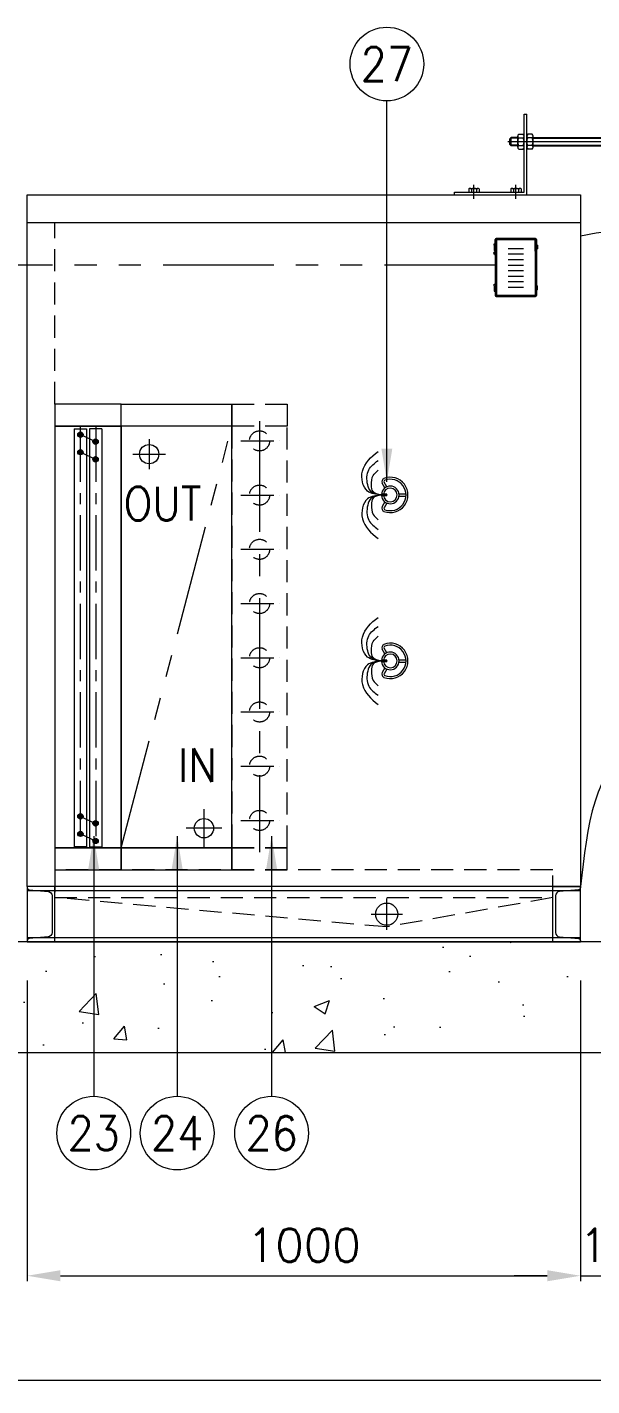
# Model space of a CAD drawing. Extents: x 160 to 16016, y -254 to 11002.
# Drawn here: x 4731 to 5752, y 1677 to 4133 of the extents above; entities that cross this region are included whole.
import ezdxf
from ezdxf.enums import TextEntityAlignment as Align

# ---------------------------------------------------------------- set-up
doc = ezdxf.new("R2010")
doc.units = 0
doc.header["$LTSCALE"] = 80
doc.header["$MEASUREMENT"] = 0
for name, pattern in [('CEN', [26, 20, -2, 2, -2]), ('CENTER', [2, 1.25, -0.25, 0.25, -0.25]), ('CENTER2', [1.125, 0.75, -0.125, 0.125, -0.125]), ('CENTERX2', [4, 2.5, -0.5, 0.5, -0.5]), ('HIDDENX2', [0.75, 0.5, -0.25]), ('PHANTOMX2', [5, 2.5, -0.5, 0.5, -0.5, 0.5, -0.5])]:
    doc.linetypes.add(name, pattern=pattern)
doc.layers.get('0').update_dxf_attribs({"linetype": 'CONTINUOUS', "lineweight": 18})
doc.layers.get('DEFPOINTS').update_dxf_attribs({"linetype": 'CONTINUOUS', "lineweight": 18})
for name, color, linetype, lineweight in [('ACT', 7, 'CONTINUOUS', 18), ('C', 1, 'CENTER', 18), ('CEN', 1, 'CEN', 18), ('DIM', 4, 'CONTINUOUS', 18), ('LIN', 2, 'CONTINUOUS', 18)]:
    doc.layers.add(name, color=color, linetype=linetype, lineweight=lineweight)
doc.styles.add('GSC', font='romans.shx', dxfattribs={"width": 0.8, "height": 4, "bigfont": 'ghs.shx'})
doc.styles.get("Standard").update_dxf_attribs({"font": 'txt.shx', "bigfont": '2hs.shx'})
doc.dimstyles.get("Standard").update_dxf_attribs({"dimscale": 0, "dimtxt": 60, "dimasz": 60, "dimexe": 10, "dimexo": 70, "dimgap": 25, "dimtad": 1, "dimdec": 0, "dimlfac": -1, "dimzin": 0, "dimdsep": 46, "dimtxsty": 'Standard', "dimcen": 0, "dimclrd": 1, "dimclre": 1, "dimadec": 0, "dimazin": 0, "dimtfac": 1, "dimtdec": 0, "dimtix": 1, "dimtmove": 1, "dimatfit": 2, "dimfxl": 0, "dimtolj": 1, "dimtzin": 0, "dimlwd": 5, "dimlwe": 5, "dimarcsym": 0})

# ---------------------------------------------------------------- blocks, each defined once
blk = doc.blocks.new('*D6')
at = {"color": 1, "linetype": 'Continuous', "lineweight": 5}
for p, q in [((5731, 2409.5), (5731, 1865.9)), ((5881, 2409.5), (5881, 1865.9)), ((5671, 1875.9), (5611, 1875.9)), ((5731, 1875.9), (5881, 1875.9)), ((5941, 1875.9), (6001, 1875.9))]:
    blk.add_line(p, q, dxfattribs=at)
at = {"color": 1, "linetype": 'Continuous'}
for points in [[(5671, 1885.9), (5671, 1865.9), (5731, 1875.9)], [(5941, 1885.9), (5941, 1865.9), (5881, 1875.9)]]:
    blk.add_solid(points, dxfattribs=at)
at = {"layer": 'DEFPOINTS', "color": 0, "linetype": 'Continuous'}
for p in [(5731, 2479.5), (5881, 2479.5), (5881, 1875.9)]:
    blk.add_point(p, dxfattribs=at)
at = {"color": 0, "linetype": 'Continuous', "insert": (5806, 1930.9), "char_height": 60, "attachment_point": 5}
blk.add_mtext('\\A1;150', dxfattribs=at)
blk = doc.blocks.new('*D8')
at = {"color": 1, "linetype": 'Continuous', "lineweight": 5}
for p, q in [((1581, 2409.5), (1581, 1676.9)), ((7081, 2409.5), (7081, 1676.9)), ((1641, 1686.9), (7021, 1686.9))]:
    blk.add_line(p, q, dxfattribs=at)
at = {"color": 1, "linetype": 'Continuous'}
for points in [[(1641, 1696.9), (1641, 1676.9), (1581, 1686.9)], [(7021, 1696.9), (7021, 1676.9), (7081, 1686.9)]]:
    blk.add_solid(points, dxfattribs=at)
at = {"layer": 'DEFPOINTS', "color": 0, "linetype": 'Continuous'}
for p in [(1581, 2479.5), (7081, 2479.5), (7081, 1686.9)]:
    blk.add_point(p, dxfattribs=at)
at = {"color": 0, "linetype": 'Continuous', "insert": (4331, 1741.9), "char_height": 60, "attachment_point": 5}
blk.add_mtext('\\A1;5500', dxfattribs=at)
blk = doc.blocks.new('HTR(FRONT)')
at = {"layer": 'CEN', "lineweight": 15}
for p, q in [((518, 106.6), (83.3, 106.6)), ((35.1, 3.1), (35.1, 28.3)), ((114.4, 3.1), (114.4, 28.3)), ((503.4, 3.1), (503.4, 28.3)), ((579.3, 3.1), (579.3, 28.3))]:
    blk.add_line(p, q, dxfattribs=at)
at = {"layer": 'DIM', "lineweight": 15}
for p, q in [((106, 112.8), (88, 112.8)), ((106, 100.4), (88, 100.4)), ((169.9, 100.4), (166.6, 100.4)), ((186.6, 112.8), (179.7, 112.8)), ((183.3, 100.4), (183, 100.4)), ((199.7, 100.4), (196.4, 100.4)), ((215.6, 112.8), (209.5, 112.8)), ((228.7, 100.4), (225.4, 100.4)), ((472.4, 112.8), (273.8, 112.8)), ((472.4, 100.4), (273.8, 100.4)), ((500.3, 112.8), (513.7, 112.8)), ((500.3, 100.4), (513.7, 100.4))]:
    blk.add_line(p, q, dxfattribs=at)
at = {"layer": 'LIN', "lineweight": 15}
for p, q in [((129.1, 156.3), (133.9, 156.3)), ((129.1, 15), (129.1, 156.3)), ((158.3, 160.2), (133.9, 160.2)), ((133.9, 10.2), (133.9, 160.2)), ((158.3, 53), (158.3, 160.2)), ((488.8, 156.3), (483.9, 156.3)), ((483.9, 10.2), (483.9, 156.3)), ((488.8, 15), (488.8, 156.3)), ((158.3, 118.4), (161.7, 131.1)), ((177.5, 71.8), (160.6, 134.8)), ((189.8, 75.1), (172.9, 138.1)), ((183.1, 99.9), (191.5, 131.1)), ((207.3, 71.8), (190.5, 134.8)), ((219.6, 75.1), (202.7, 138.1)), ((212.5, 101.3), (220.5, 131.1)), ((236.2, 72.5), (219.5, 134.8)), ((236.2, 121.4), (231.7, 138.1)), ((236.2, 67.6), (236.2, 145.6)), ((245.9, 145.6), (236.2, 145.6)), ((250.8, 72.5), (250.8, 140.7)), ((87, 111.8), (89.6, 114.4)), ((87, 101.4), (87, 111.8)), ((87, 101.4), (89.6, 98.8)), ((106, 114.4), (89.6, 114.4)), ((89.6, 98.8), (89.6, 114.4)), ((106, 98.8), (89.6, 98.8)), ((106, 96.5), (106, 116.7)), ((107.8, 120.1), (115.8, 120.1)), ((107.8, 113.3), (115.8, 113.3)), ((107.8, 99.9), (115.8, 99.9)), ((117.5, 96.5), (117.5, 116.7)), ((119.3, 120.1), (127.3, 120.1)), ((119.3, 113.3), (127.3, 113.3)), ((119.3, 99.9), (127.3, 99.9)), ((160.4, 77.3), (168.2, 106.6)), ((170.3, 98.8), (166.1, 98.8)), ((187, 114.4), (179.2, 114.4)), ((189.7, 75.5), (198, 106.6)), ((200.1, 98.8), (195.9, 98.8)), ((216, 114.4), (209, 114.4)), ((219.1, 76.9), (227.1, 106.6)), ((229.1, 98.8), (225, 98.8)), ((252.6, 120.1), (260.6, 120.1)), ((252.6, 113.3), (260.6, 113.3)), ((252.6, 99.9), (260.6, 99.9)), ((262.3, 96.5), (262.3, 116.7)), ((264.1, 120.1), (272.1, 120.1)), ((264.1, 113.3), (272.1, 113.3)), ((264.1, 99.9), (272.1, 99.9)), ((273.8, 96.5), (273.8, 116.7)), ((472.4, 114.4), (273.8, 114.4)), ((472.4, 98.8), (273.8, 98.8)), ((472.4, 96.5), (472.4, 116.7)), ((474.2, 120.1), (482.2, 120.1)), ((474.2, 113.3), (482.2, 113.3)), ((474.2, 99.9), (482.2, 99.9)), ((498.5, 120.1), (490.6, 120.1)), ((498.5, 113.3), (490.6, 113.3)), ((498.5, 99.9), (490.6, 99.9)), ((500.3, 96.5), (500.3, 116.7)), ((500.3, 114.4), (512, 114.4)), ((500.3, 98.8), (512, 98.8)), ((512, 98.8), (512, 114.4)), ((514.6, 111.8), (512, 114.4)), ((514.6, 101.4), (512, 98.8)), ((514.6, 101.4), (514.6, 111.8)), ((107.8, 93.1), (115.8, 93.1)), ((119.3, 93.1), (127.3, 93.1)), ((161, 75.1), (158.3, 85.2)), ((252.6, 93.1), (260.6, 93.1)), ((264.1, 93.1), (272.1, 93.1)), ((474.2, 93.1), (482.2, 93.1)), ((498.5, 93.1), (490.6, 93.1)), ((158.3, 53), (133.9, 53)), ((245.9, 67.6), (236.2, 67.6)), ((0, 15), (129.1, 15)), ((0, 10.2), (0, 15)), ((0, 10.2), (133.9, 10.2)), ((25.5, 21.2), (25.5, 15)), ((27.9, 22), (42.2, 22)), ((30.3, 21.2), (30.3, 15)), ((39.8, 21.2), (39.8, 15)), ((44.6, 21.2), (44.6, 15)), ((104.9, 21.2), (104.9, 15)), ((107.3, 22), (121.6, 22)), ((109.7, 21.2), (109.7, 15)), ((119.2, 21.2), (119.2, 15)), ((124, 21.2), (124, 15)), ((614.4, 10.2), (483.9, 10.2)), ((614.4, 15), (488.8, 15)), ((493.9, 21.2), (493.9, 15)), ((510.6, 22), (496.2, 22)), ((498.6, 21.2), (498.6, 15)), ((508.2, 21.2), (508.2, 15)), ((513, 21.2), (513, 15)), ((569.8, 21.2), (569.8, 15)), ((586.5, 22), (572.2, 22)), ((574.5, 21.2), (574.5, 15)), ((584.1, 21.2), (584.1, 15)), ((588.9, 21.2), (588.9, 15)), ((614.4, 10.2), (614.4, 15))]:
    blk.add_line(p, q, dxfattribs=at)
at = {"layer": 'LIN', "lineweight": 15, "extrusion": (0, 0, -1)}
for centre, major_axis, ratio, start_param, end_param in [((166.8, 136.5), (3.26, 5.66), 0.940173, 3.959121, 7.100714), ((196.6, 136.5), (3.26, 5.66), 0.940173, 3.959121, 7.100714), ((225.6, 136.5), (3.28, 5.65), 0.939855, 3.955239, 7.096831), ((245.9, 140.7), (3.44, 3.44), 1, -0.785398, 0.785398), ((119.8, 106.6), (-9.72, 9.72), 1, 4.984733, 6.010841), ((110.1, 116.7), (2.9, 2.9), 1, 2.960705, 4.893277), ((110.1, 96.5), (2.9, 2.9), 1, 2.960705, 4.893277), ((113.4, 116.7), (2.9, 2.9), 1, -0.180888, 1.751684), ((103.8, 106.6), (-9.72, 9.72), 1, 1.843141, 2.869248), ((113.4, 96.5), (2.9, 2.9), 1, -0.180888, 1.751684), ((131.3, 106.6), (-9.72, 9.72), 1, 4.984733, 6.010841), ((121.6, 116.7), (-2.9, 2.9), 1, 4.531501, 6.464073), ((121.6, 96.5), (-2.9, 2.9), 1, 4.531501, 6.464073), ((125, 116.7), (2.9, 2.9), 1, -0.180888, 1.751684), ((115.3, 106.6), (-9.72, 9.72), 1, 1.843141, 2.869248), ((125, 96.5), (2.9, 2.9), 1, -0.180888, 1.751684), ((264.6, 106.6), (-9.72, 9.72), 1, 4.984733, 6.010841), ((254.9, 116.7), (-2.9, 2.9), 1, 4.531501, 6.464073), ((254.9, 96.5), (-2.9, 2.9), 1, 4.531501, 6.464073), ((258.2, 116.7), (2.9, 2.9), 1, -0.180888, 1.751684), ((248.6, 106.6), (-9.72, 9.72), 1, 1.843141, 2.869248), ((258.2, 96.5), (-2.9, 2.9), 1, 1.389909, 3.32248), ((276.1, 106.6), (-9.72, 9.72), 1, 4.984733, 6.010841), ((266.4, 116.7), (2.9, 2.9), 1, 2.960705, 4.893277), ((266.4, 96.5), (2.9, 2.9), 1, 2.960705, 4.893277), ((269.7, 116.7), (-2.9, 2.9), 1, 1.389909, 3.32248), ((260.1, 106.6), (-9.72, 9.72), 1, 1.843141, 2.869248), ((269.7, 96.5), (-2.9, 2.9), 1, 1.389909, 3.32248), ((486.2, 106.6), (9.72, 9.72), 1, 3.413937, 4.440045), ((476.5, 116.7), (-2.9, 2.9), 1, 4.531501, 6.464073), ((476.5, 96.5), (-2.9, 2.9), 1, 4.531501, 6.464073), ((479.8, 116.7), (-2.9, 2.9), 1, 1.389909, 3.32248), ((470.2, 106.6), (9.72, 9.72), 1, 0.272344, 1.298452), ((479.8, 96.5), (2.9, 2.9), 1, -0.180888, 1.751684), ((502.5, 106.6), (9.72, 9.72), 1, 3.413937, 4.440045), ((492.9, 116.7), (2.9, 2.9), 1, 2.960705, 4.893277), ((492.9, 96.5), (2.9, 2.9), 1, 2.960705, 4.893277), ((496.2, 116.7), (-2.9, 2.9), 1, 1.389909, 3.32248), ((486.6, 106.6), (9.72, 9.72), 1, 0.272344, 1.298452), ((496.2, 96.5), (2.9, 2.9), 1, -0.180888, 1.751684), ((154.9, 73.4), (-4.48, 4.48), 1, 2.094395, 3.35719), ((183.7, 73.4), (3.28, 5.65), 0.939855, 0.813646, 3.955239), ((213.5, 73.4), (3.26, 5.66), 0.940173, 0.817528, 3.959121), ((245.9, 72.5), (-3.44, 3.44), 1, 2.356194, 3.926991), ((27.9, 18.4), (-2.59, 2.59), 1, 0.074986, 1.49581), ((35.1, 8.7), (9.42, 9.42), 1, -1.15217, -0.418626), ((42.2, 18.4), (-2.59, 2.59), 1, 0.074986, 1.49581), ((107.3, 18.4), (-2.59, 2.59), 1, 0.074986, 1.49581), ((114.4, 8.7), (9.42, 9.42), 1, -1.15217, -0.418626), ((121.6, 18.4), (-2.59, 2.59), 1, 0.074986, 1.49581), ((496.2, 18.4), (-2.59, 2.59), 1, 0.074986, 1.49581), ((503.4, 8.7), (9.42, 9.42), 1, -1.15217, -0.418626), ((510.6, 18.4), (-2.59, 2.59), 1, 0.074986, 1.49581), ((572.2, 18.4), (-2.59, 2.59), 1, 0.074986, 1.49581), ((579.3, 8.7), (9.42, 9.42), 1, -1.15217, -0.418626), ((586.5, 18.4), (-2.59, 2.59), 1, 0.074986, 1.49581)]:
    blk.add_ellipse(centre, major_axis=major_axis, ratio=ratio, start_param=start_param, end_param=end_param, dxfattribs=at)
blk = doc.blocks.new('LED LAMP')
at = {"lineweight": 0}
for p, q in [((-37.5, 94.4), (-37.5, 102.2)), ((-36.7, 101.6), (-36.7, 1.7)), ((35.5, 104.2), (-35.5, 104.2)), ((-35.4, 100.9), (-35.4, 2.4)), ((35, 103.3), (-35, 103.3)), ((-34.8, 100.9), (-34.8, 2.4)), ((34.3, 102.1), (-34.3, 102.1)), ((34.3, 101.5), (-34.3, 101.5)), ((34.8, 81.1), (34.8, 100.9)), ((35.4, 81.1), (35.4, 100.9)), ((36.7, 81.1), (36.7, 101.6)), ((37.5, 102.2), (37.5, 1.1)), ((-39.2, 91.9), (-39.2, 94.4)), ((-39.2, 94.4), (-37.5, 94.4)), ((-39.2, 91.9), (-39.2, 84.6)), ((-39.2, 91.9), (-36.9, 91.9)), ((-39.2, 84.6), (-39.2, 82.1)), ((-39.2, 84.6), (-36.9, 84.6)), ((-39.2, 82.1), (-37.5, 82.1)), ((-38.2, 91.9), (-38.2, 84.6)), ((-37.5, 91.9), (-37.5, 84.6)), ((-37.5, 81.1), (-37.5, 82.1)), ((-37.5, 74.1), (-37.5, 21.3)), ((-36.9, 84.6), (-36.9, 91.9)), ((34.8, 81.1), (34.8, 2.4)), ((35.4, 81.1), (35.4, 2.4)), ((36.7, 81.1), (36.7, 1.7)), ((37.5, 92), (38.6, 92)), ((37.5, 85), (38.6, 85)), ((37.8, 92), (37.8, 85)), ((38.1, 92), (38.1, 85)), ((38.9, 91.7), (38.9, 85.3)), ((-39.2, 18.7), (-39.2, 21.3)), ((-39.2, 21.3), (-37.5, 21.3)), ((-39.2, 18.7), (-36.9, 18.7)), ((-39.2, 18.7), (-39.2, 11.5)), ((-39.2, 11.5), (-39.2, 8.9)), ((-39.2, 11.5), (-36.9, 11.5)), ((-39.2, 8.9), (-37.5, 8.9)), ((-38.2, 11.5), (-38.2, 18.7)), ((-37.5, 11.5), (-37.5, 18.7)), ((-37.5, 8.9), (-37.5, 1.1)), ((-36.9, 18.7), (-36.9, 11.5)), ((-35, 0), (35, 0)), ((-34.3, 1.8), (34.3, 1.8)), ((-34.3, 1.3), (34.3, 1.3)), ((37.5, 18.3), (38.6, 18.3)), ((37.5, 11.3), (38.6, 11.3)), ((37.8, 11.3), (37.8, 18.3)), ((38.1, 11.3), (38.1, 18.3)), ((38.9, 11.6), (38.9, 18)), ((-35.5, -0.8), (35.5, -0.8))]:
    blk.add_line(p, q, dxfattribs=at)
at = {"linetype": 'Continuous'}
for p, q in [((-13.7, 86.1), (13.7, 86.1)), ((-13.7, 76.1), (13.7, 76.1)), ((-13.7, 66.1), (13.7, 66.1)), ((-13.7, 56.1), (13.7, 56.1)), ((-13.7, 46.1), (13.7, 46.1)), ((-13.7, 36.1), (13.7, 36.1)), ((-13.7, 26.1), (13.7, 26.1)), ((-13.7, 16.1), (13.7, 16.1))]:
    blk.add_line(p, q, dxfattribs=at)
at = {"lineweight": 0}
blk.add_circle((-38.3, 77.6), 0.839, dxfattribs=at)
for centre, radius, start, end in [((-35.5, 102.2), 1.96, 90, 180), ((-35, 101.6), 1.68, 90, 180), ((-34.3, 100.9), 1.12, 90, 180), ((-34.3, 100.9), 0.559, 90, 180), ((34.3, 100.9), 1.12, 0, 90), ((34.3, 100.9), 0.559, 0, 90), ((35, 101.6), 1.68, 0, 90), ((35.5, 102.2), 1.96, 0, 90), ((-38.3, 77.6), 1.96, 103.3424, 256.6576), ((-39.2, 81.1), 1.68, 283.3424, 0), ((-39.2, 74.1), 1.68, 0, 76.6576), ((38.6, 91.7), 0.28, 0, 90), ((38.6, 85.3), 0.28, 270, 0), ((-35.5, 1.1), 1.96, 180, 270), ((-35, 1.7), 1.68, 180, 270), ((-34.3, 2.4), 1.12, 180, 270), ((-34.3, 2.4), 0.559, 180, 270), ((34.3, 2.4), 1.12, 270, 0), ((34.3, 2.4), 0.559, 270, 0), ((35, 1.7), 1.68, 270, 0), ((35.5, 1.1), 1.96, 270, 0), ((38.6, 18), 0.28, 0, 90), ((38.6, 11.6), 0.28, 270, 0)]:
    blk.add_arc(centre, radius, start, end, dxfattribs=at)
blk = doc.blocks.new('*D56')
at = {"color": 1, "linetype": 'Continuous', "lineweight": 5}
for p, q in [((4731, 2409.5), (4731, 1865.9)), ((5731, 2409.5), (5731, 1865.9)), ((4791, 1875.9), (5671, 1875.9))]:
    blk.add_line(p, q, dxfattribs=at)
at = {"color": 1, "linetype": 'Continuous'}
for points in [[(4791, 1885.9), (4791, 1865.9), (4731, 1875.9)], [(5671, 1885.9), (5671, 1865.9), (5731, 1875.9)]]:
    blk.add_solid(points, dxfattribs=at)
at = {"layer": 'DEFPOINTS', "color": 0, "linetype": 'Continuous'}
for p in [(4731, 2479.5), (5731, 2479.5), (5731, 1875.9)]:
    blk.add_point(p, dxfattribs=at)
at = {"color": 0, "linetype": 'Continuous', "insert": (5231, 1930.9), "char_height": 60, "attachment_point": 5}
blk.add_mtext('\\A1;1000', dxfattribs=at)
blk = doc.blocks.new('RHCOIL')
at = {"ltscale": 30}
for points in [[(41.5, 786.8, 1), (51, 786.8, 1)], [(69, 774.1, 1), (78.5, 774.1, 1)], [(41.5, 755, 1), (51, 755, 1)], [(69, 742.3, 1), (78.5, 742.3, 1)], [(41.5, 96.8, 1), (51, 96.8, 1)], [(69, 84.1, 1), (78.5, 84.1, 1)], [(41.5, 65.1, 1), (51, 65.1, 1)], [(69, 52.4, 1), (78.5, 52.4, 1)]]:
    blk.add_hatch(color=2, dxfattribs=at).paths.add_polyline_path(points)
at = {"color": 2, "ltscale": 30}
for p, q in [((34.9, 797.4), (57.1, 797.4)), ((34.9, 797.4), (34.9, 41.8)), ((46.2, 786.8), (73.7, 774.1)), ((57.1, 797.4), (57.1, 41.8)), ((85.1, 797.4), (62.9, 797.4)), ((62.9, 797.4), (62.9, 41.8)), ((85.1, 797.4), (85.1, 41.8)), ((46.2, 755), (73.7, 742.3)), ((46.2, 96.8), (73.7, 84.1)), ((46.2, 65.1), (73.7, 52.4)), ((57.1, 41.8), (34.9, 41.8)), ((62.9, 41.8), (85.1, 41.8))]:
    blk.add_line(p, q, dxfattribs=at)
at = {"linetype": 'Continuous'}
for points in [[(0, 802), (120, 802), (120, 842), (0, 842)], [(0, 40), (120, 40), (120, 802), (0, 802)], [(0, 0), (120, 0), (120, 40), (0, 40)]]:
    blk.add_lwpolyline(points, close=True, dxfattribs=at)
at = {"color": 2, "ltscale": 30}
for centre in [(46.2, 786.8), (73.7, 774.1), (46.2, 755), (73.7, 742.3), (46.2, 96.8), (73.7, 84.1), (46.2, 65.1), (73.7, 52.4)]:
    blk.add_circle(centre, 4.76, dxfattribs=at)
at = {"layer": 'C', "linetype": 'CENTER'}
for p, q in [((46, 801.2), (46, 38.4)), ((74, 801.2), (74, 38.4))]:
    blk.add_line(p, q, dxfattribs=at)

msp = doc.modelspace()

# ---------------------------------------------------------------- hatches: boundary and pattern name
at = {"linetype": 'Continuous'}
h = msp.add_hatch(dxfattribs=at)
h.set_pattern_fill('AR-CONC', color=256, scale=40, style=0)
h.set_pattern_definition([(50, (-406.93, 399.13), (286.904, -25.101), [30, -330]), (355, (-406.93, 399.13), (-55.5, 300.877), [24, -264]), (100.4514, (-383.02, 397.04), (231.404, 275.776), [25.496, -280.457]), (46.184, (-406.93, 479.13), (426.896, -66.208), [45, -495]), (96.6356, (-371.35, 473.6), (373.865, 389.647), [38.244, -420.685]), (351.184, (-406.93, 479.13), (373.865, 389.647), [36, -396]), (21, (-366.93, 459.13), (238.763, -161.0476), [30, -330]), (326, (-366.93, 459.13), (97.326, 290.06), [24, -264]), (71.4514, (-347.03, 445.7), (336.089, 129.012), [25.496, -280.457]), (37.5, (-406.93, 399.13), (4.864, 133.1575), [0, -260.8, 0, -268, 0, -265]), (7.5, (-406.93, 399.13), (105.2278, 157.7647), [0, -152.8, 0, -254.8, 0, -101]), (327.5, (-496.13, 399.13), (213.529, -9.022), [0, -100, 0, -312, 0, -414]), (317.5, (-536.13, 399.13), (233.2745, 40.042), [0, -130, 0, -207.2, 0, -294])])
h.paths.add_polyline_path([(1431, 2279.5), (7231, 2279.5), (7231, 2479.5), (1431, 2479.5)])

# ---------------------------------------------------------------- linework, layer by layer
at = {"color": 2, "linetype": 'HIDDENX2'}
for p, q in [((4781, 3451.5), (4781, 3779.5)), ((5381, 2506.3), (4781, 2559.5)), ((5681, 2559.5), (5381, 2506.3))]:
    msp.add_line(p, q, dxfattribs=at)
at = {"linetype": 'PHANTOMX2'}
for p, q in [((5576.7, 3702.4), (1814.8, 3702.4)), ((4901, 2649.5), (5101, 3411.5))]:
    msp.add_line(p, q, dxfattribs=at)
at = {"linetype": 'Continuous'}
for p, q in [((5377.7, 3300), (5372.8, 3308.5)), ((5381.1, 3302), (5376.2, 3310.5)), ((5370.7, 3288.2), (5371.3, 3288.7)), ((5370.7, 3286.4), (5371.3, 3285.8)), ((5370.8, 3287.9), (5381, 3287.9)), ((5370.8, 3286.6), (5381, 3286.6)), ((5381, 3288.7), (5371.3, 3288.7)), ((5381, 3285.8), (5371.3, 3285.8)), ((5377.7, 3274.6), (5372.8, 3266.1)), ((5381.1, 3272.6), (5376.2, 3264.1)), ((5381, 3288.7), (5381, 3287.9)), ((5381, 3285.8), (5381, 3286.6)), ((5403.1, 3289.3), (5415.6, 3289.3)), ((5403.1, 3285.3), (5415.6, 3285.3)), ((5377.7, 3000), (5372.8, 3008.5)), ((5381.1, 3002), (5376.2, 3010.5)), ((5370.7, 2988.2), (5371.3, 2988.7)), ((5370.7, 2986.4), (5371.3, 2985.8)), ((5370.8, 2987.9), (5381, 2987.9)), ((5370.8, 2986.6), (5381, 2986.6)), ((5381, 2988.7), (5371.3, 2988.7)), ((5381, 2985.8), (5371.3, 2985.8)), ((5377.7, 2974.6), (5372.8, 2966.1)), ((5381.1, 2972.6), (5376.2, 2964.1)), ((5381, 2988.7), (5381, 2987.9)), ((5381, 2985.8), (5381, 2986.6)), ((5403.1, 2989.3), (5415.6, 2989.3)), ((5403.1, 2985.3), (5415.6, 2985.3))]:
    msp.add_line(p, q, dxfattribs=at)
for points in [[(4731, 3779.5), (5731, 3779.5), (5731, 2579.5), (4731, 2579.5)], [(4731, 2479.5), (5731, 2479.5), (5731, 2579.5), (4731, 2579.5)], [(4731, 2487.5), (5731, 2487.5), (5731, 2571.5), (4731, 2571.5)], [(1431, 2279.5), (7231, 2279.5), (7231, 2479.5), (1431, 2479.5)]]:
    msp.add_lwpolyline(points, close=True, dxfattribs=at)
for points in [[(5101, 3411.5), (4901, 3411.5), (4901, 3451.5), (5101, 3451.5), (5101, 3411.5), (5101, 3411.5)], [(5101, 2649.5), (4901, 2649.5), (4901, 2609.5), (5101, 2609.5), (5101, 2649.5), (5101, 2649.5)]]:
    msp.add_lwpolyline(points)
at = {"color": 2, "linetype": 'HIDDENX2'}
for points in [[(5201, 3411.5), (5101, 3411.5), (5101, 3451.5), (5201, 3451.5), (5201, 3411.5), (5201, 3411.5)], [(5201, 3411.5), (5101, 3411.5), (5101, 2649.5), (5201, 2649.5), (5201, 3411.5), (5201, 3411.5)], [(5201, 2649.5), (5101, 2649.5), (5101, 2609.5), (5201, 2609.5), (5201, 2649.5), (5201, 2649.5)]]:
    msp.add_lwpolyline(points, dxfattribs=at)
msp.add_lwpolyline([(4901, 2649.5), (5101, 2649.5), (5101, 3411.5), (4901, 3411.5)], close=True)
msp.add_lwpolyline([(4781, 2559.5), (5681, 2559.5), (5681, 2609.5), (4781, 2609.5)], close=True, dxfattribs=at)
at = {"linetype": 'Continuous'}
for points in [[(4781, 2579.5), (4731, 2579.5), (4731, 2577.6, 0.388879), (4734.7, 2573.6), (4768.7, 2570.7, -0.388879), (4776, 2562.7), (4776, 2496.3, -0.388879), (4768.7, 2488.3), (4734.7, 2485.3, 0.388879), (4731, 2481.4), (4731, 2479.5), (4781, 2479.5), (4781, 2579.5)], [(5681, 2579.5), (5731, 2579.5), (5731, 2577.6, -0.388879), (5727.3, 2573.6), (5693.3, 2570.7, 0.388879), (5686, 2562.7), (5686, 2496.3, 0.388879), (5693.3, 2488.3), (5727.3, 2485.3, -0.388879), (5731, 2481.4), (5731, 2479.5), (5681, 2479.5), (5681, 2579.5)]]:
    msp.add_lwpolyline(points, format="xyb", dxfattribs=at)
at = {"color": 3, "linetype": 'HIDDENX2'}
for centre in [(5151, 3385), (5151, 3287), (5151, 3189), (5151, 3091), (5151, 2993), (5151, 2895), (5151, 2797), (5151, 2699)]:
    msp.add_circle(centre, 18.2, dxfattribs=at)
at = {"linetype": 'Continuous'}
for centre, radius in [((4951.5, 3361), 17.5), ((5381, 2529.5), 20)]:
    msp.add_circle(centre, radius, dxfattribs=at)
msp.add_circle((5050.5, 2684.9), 17.5)
for centre, radius, start, end in [((5378.1, 3311.5), 6.09, 111.1923, 209.5947), ((5387.3, 3287.3), 32, 249.0358, 110.9642), ((5387.3, 3287.3), 28.4, 249.7431, 110.2569), ((5387.3, 3287.3), 16, 182.2924, 177.7076), ((5387.3, 3287.3), 12.4, 182.9585, 177.0415), ((5378.3, 3311.7), 2.4, 110.2569, 210), ((5370.8, 3288.1), 0.16, 134.0593, 270), ((5370.8, 3286.5), 0.16, 90, 225.9407), ((5378.1, 3263.1), 6.09, 150.4053, 248.8077), ((5378.3, 3262.9), 2.4, 150, 249.7431), ((5387.3, 2987.3), 16, 182.2924, 177.7076), ((5378.1, 3011.5), 6.09, 111.1923, 209.5947), ((5387.3, 2987.3), 12.4, 182.9585, 177.0415), ((5387.3, 2987.3), 32, 249.0358, 110.9642), ((5378.3, 3011.7), 2.4, 110.2569, 210), ((5387.3, 2987.3), 28.4, 249.7431, 110.2569), ((5370.8, 2988.1), 0.16, 134.0593, 270), ((5370.8, 2986.5), 0.16, 90, 225.9407), ((5378.1, 2963.1), 6.09, 150.4053, 248.8077), ((5378.3, 2962.9), 2.4, 150, 249.7431)]:
    msp.add_arc(centre, radius, start, end, dxfattribs=at)
for points in [[(5371.2, 3287.3), (5346.2, 3294.3), (5336.9, 3330.1), (5365.1, 3366)], [(5371.2, 3287.3), (5352.1, 3293.8), (5346.5, 3305.7), (5348.5, 3332.7), (5365.1, 3349.4)], [(5371.2, 3287.3), (5356.2, 3293.3), (5353.2, 3305), (5356.6, 3322.5), (5365.1, 3332)], [(5371.2, 3287.2), (5346.2, 3280.2), (5336.9, 3244.4), (5365.1, 3208.5)], [(5371.2, 3287.2), (5352.1, 3280.8), (5346.5, 3268.9), (5348.5, 3241.8), (5365.1, 3225.1)], [(5371.2, 3287.2), (5356.2, 3281.3), (5353.2, 3269.5), (5356.6, 3252), (5365.1, 3242.5)], [(5371.2, 2987.3), (5346.2, 2994.3), (5336.9, 3030.1), (5365.1, 3066)], [(5371.2, 2987.3), (5352.1, 2993.8), (5346.5, 3005.7), (5348.5, 3032.7), (5365.1, 3049.4)], [(5371.2, 2987.3), (5356.2, 2993.3), (5353.2, 3005), (5356.6, 3022.5), (5365.1, 3032)], [(5371.2, 2987.2), (5346.2, 2980.2), (5336.9, 2944.4), (5365.1, 2908.5)], [(5371.2, 2987.2), (5352.1, 2980.8), (5346.5, 2968.9), (5348.5, 2941.8), (5365.1, 2925.1)], [(5371.2, 2987.2), (5356.2, 2981.3), (5353.2, 2969.5), (5356.6, 2952), (5365.1, 2942.5)]]:
    msp.add_spline(points, degree=3, dxfattribs=at)
at = {"layer": 'ACT', "color": 4, "linetype": 'Continuous'}
for centre in [(5381.1, 4066.2), (4851.2, 2133.7), (5002.1, 2133.7), (5172.8, 2133.7)]:
    msp.add_circle(centre, 66.6, dxfattribs=at)
at = {"layer": 'ACT', "linetype": 'Continuous'}
for points in [[(5881, 3750.7), (5806.5, 3764.1), (5731, 3755.2)], [(5881, 2849.5), (5834, 2834.1), (5731, 2579.5)]]:
    msp.add_spline(points, degree=3, dxfattribs=at)
at = {"layer": 'CEN', "linetype": 'CENTERX2'}
msp.add_line((5151, 3420.5), (5151, 2641.4), dxfattribs=at)
at = {"layer": 'CEN', "linetype": 'CENTER'}
for p, q in [((4951.5, 3388.3), (4951.5, 3333.7)), ((4922, 3361), (4981, 3361)), ((5050.5, 2719.4), (5050.5, 2650.4)), ((5082.7, 2684.9), (5018.3, 2684.9)), ((5381, 2501.3), (5381, 2557.6)), ((5352.8, 2529.5), (5409.2, 2529.5))]:
    msp.add_line(p, q, dxfattribs=at)
at = {"layer": 'CEN', "color": 1, "linetype": 'CENTER2'}
for p, q in [((5117, 3385), (5187.3, 3385)), ((5117, 3287), (5187.3, 3287)), ((5117, 3189), (5187.3, 3189)), ((5117, 3091), (5187.3, 3091)), ((5117, 2993), (5187.3, 2993)), ((5117, 2895), (5187.3, 2895)), ((5117, 2797), (5187.3, 2797)), ((5117, 2699), (5187.3, 2699))]:
    msp.add_line(p, q, dxfattribs=at)
at = {"layer": 'LIN', "linetype": 'Continuous'}
msp.add_lwpolyline([(4731, 3829.5), (5731, 3829.5), (5731, 2579.5), (4731, 2579.5)], close=True, dxfattribs=at)

# ---------------------------------------------------------------- block references
at = {"linetype": 'Continuous'}
for name, p in [('LED LAMP', (5614.2, 3646.8)), ('RHCOIL', (4781, 2609.5))]:
    msp.add_blockref(name, p, dxfattribs=at)
at = {"layer": 'ACT', "linetype": 'Continuous', "xscale": -1}
msp.add_blockref('HTR(FRONT)', (6117.9, 3819.3), dxfattribs=at)

# ---------------------------------------------------------------- texts
at = {"style": 'GSC', "width": 0.9}
for s, height, p in [('27', 61.37, (5381.1, 4066.2)), ('OUT', 60.71, (4975.8, 3271.7)), ('IN', 60.71, (5038.8, 2798.9)), ('23', 61.37, (4851.2, 2133.7)), ('24', 61.37, (5002.1, 2133.7)), ('26', 61.37, (5172.8, 2133.7))]:
    msp.add_text(s, height=height, dxfattribs=at).set_placement(p, align=Align.MIDDLE)

# ---------------------------------------------------------------- dimensions: what is measured, and where the dimension line sits
at = {"linetype": 'Continuous'}
for base, p1, p2, picture, middle in [((7081, 1686.9), (1581, 2479.5), (7081, 2479.5), '*D8', (4331, 1741.9)), ((5731, 1875.9), (4731, 2479.5), (5731, 2479.5), '*D56', (5231, 1930.9)), ((5881, 1875.9), (5731, 2479.5), (5881, 2479.5), '*D6', (5806, 1930.9))]:
    dim = msp.add_linear_dim(base=base, p1=p1, p2=p2, dimstyle='Standard', override={"dimscale": 1}, dxfattribs=at)
    dim.commit()
    dim.dimension.update_dxf_attribs({"geometry": picture, "text_midpoint": middle})

# ---------------------------------------------------------------- leaders
for points in [[(5381.1, 3311.1), (5381.1, 3999.7)], [(4851.2, 2670.7), (4851.2, 2200.3)], [(5002.1, 2670.7), (5002.1, 2200.3)], [(5172.8, 2670.7), (5172.8, 2200.3)]]:
    msp.add_leader(points, dimstyle='Standard', override={"dimscale": 1})

doc.saveas('drawing.dxf')
